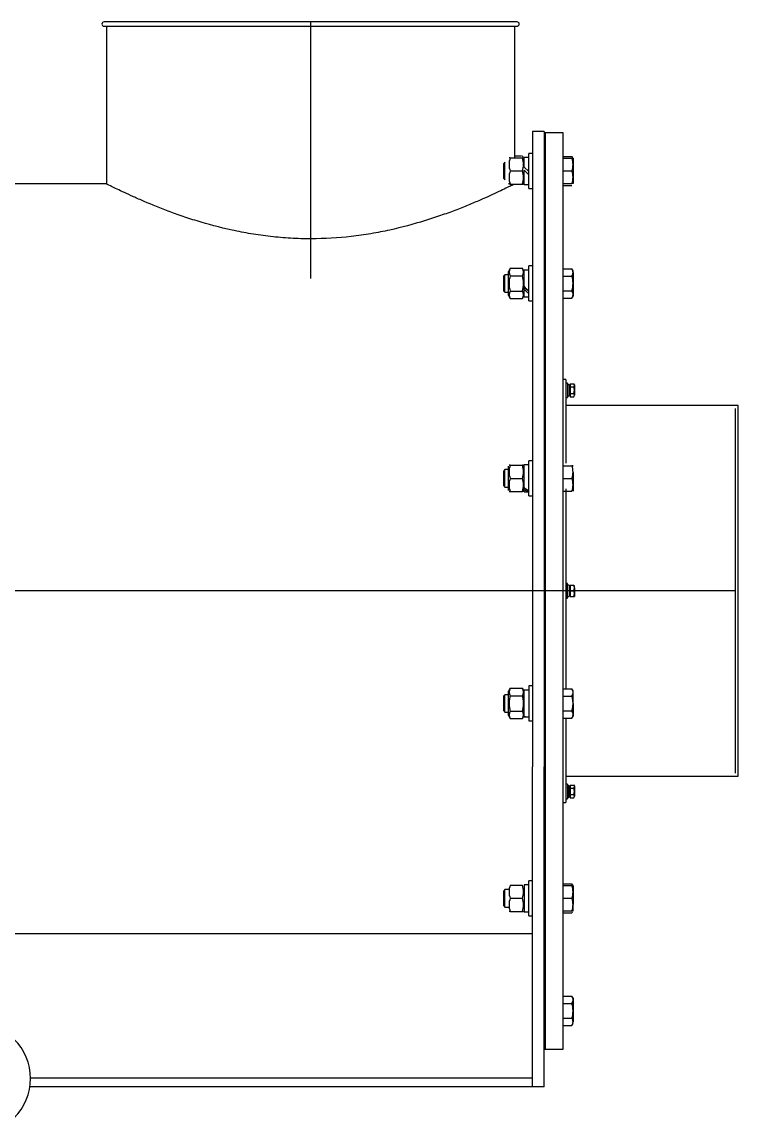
# Model space of a CAD drawing. Extents: x -681219 to -550379, y -242630 to -158199.
# Drawn here: x -623424 to -622788, y -172387 to -171413 of the extents above; entities that cross this region are included whole.
import ezdxf
from ezdxf.lldxf.tags import DXFTag

# ---------------------------------------------------------------- set-up
doc = ezdxf.new("R2010")
doc.units = 0
doc.header["$LTSCALE"] = 1000
doc.layers.get('0').update_dxf_attribs({"linetype": 'CONTINUOUS'})
for name, color, linetype in [('12_GB93', 7, 'CONTINUOUS'), ('12_GB97.1', 7, 'CONTINUOUS'), ('5_GB93', 7, 'CONTINUOUS'), ('5_GB97.1', 7, 'CONTINUOUS'), ('GB12459管帽DN50A', 7, 'CONTINUOUS'), ('M12_GB6170', 7, 'CONTINUOUS'), ('M12×40_GB5783', 7, 'CONTINUOUS'), ('M5×10_GB5782', 7, 'CONTINUOUS'), ('MUTZ01911302', 7, 'CONTINUOUS'), ('MUTZ1200_0106', 7, 'CONTINUOUS'), ('SPTZ011001702', 7, 'CONTINUOUS'), ('SPTZ011001712', 7, 'CONTINUOUS'), ('SPTZ011001881', 7, 'CONTINUOUS'), ('SPTZ011001891', 7, 'CONTINUOUS'), ('SPTZ011001901', 7, 'CONTINUOUS'), ('SPTZ011001911', 7, 'CONTINUOUS'), ('SPTZ45_010105', 7, 'CONTINUOUS'), ('SPTZ45_010106', 7, 'CONTINUOUS')]:
    doc.layers.add(name, color=color, linetype=linetype)
tags = doc.linetypes.add('CENTER2', pattern=[28.575, 19.05, -3.175, 3.175, -3.175]).pattern_tags.tags
tags[10:11] = [DXFTag(74, 4), DXFTag(75, 0), DXFTag(340, '0'), DXFTag(46, 0.0), DXFTag(50, 0.0), DXFTag(44, 0.0), DXFTag(45, 0.0)]
tags[8:9] = [DXFTag(74, 4), DXFTag(75, 0), DXFTag(340, '0'), DXFTag(46, 0.0), DXFTag(50, 0.0), DXFTag(44, 0.0), DXFTag(45, 0.0)]
tags[6:7] = [DXFTag(74, 4), DXFTag(75, 0), DXFTag(340, '0'), DXFTag(46, 0.0), DXFTag(50, 0.0), DXFTag(44, 0.0), DXFTag(45, 0.0)]
tags[4:5] = [DXFTag(74, 4), DXFTag(75, 0), DXFTag(340, '0'), DXFTag(46, 0.0), DXFTag(50, 0.0), DXFTag(44, 0.0), DXFTag(45, 0.0)]

msp = doc.modelspace()

# ---------------------------------------------------------------- linework, layer by layer
at = {"linetype": 'CENTER2', "ltscale": 5}
msp.add_line((-623167.7145, -171412.7864), (-623167.7145, -171640.8067), dxfattribs=at)
at = {"linetype": 'CENTER2', "ltscale": 20}
msp.add_line((-622790.5785, -171918.2264), (-627583.7736, -171918.2264), dxfattribs=at)
at = {"layer": '12_GB93', "color": 7, "linetype": 'Continuous'}
for p, q in [((-622977.9801, -171541.7489), (-622977.9801, -171533.2549)), ((-622973.9625, -171533.2549), (-622977.9801, -171533.2549)), ((-622977.9801, -171541.7489), (-622973.9625, -171545.7665)), ((-622977.9801, -171557.1013), (-622977.9801, -171544.5897)), ((-622973.9625, -171548.6073), (-622977.9801, -171544.5897)), ((-622977.9801, -171557.1013), (-622973.9625, -171557.1013)), ((-622977.9801, -171647.876), (-622977.9801, -171633.2129)), ((-622973.9625, -171633.2129), (-622977.9801, -171633.2129)), ((-622977.9801, -171650.5809), (-622977.9801, -171649.9969)), ((-622977.9801, -171657.0593), (-622977.9801, -171650.5809)), ((-622977.9801, -171657.0593), (-622973.9625, -171657.0593)), ((-622977.9801, -171826.4433), (-622977.9801, -171806.3452)), ((-622973.9625, -171806.3452), (-622977.9801, -171806.3452)), ((-622977.9801, -171828.2874), (-622977.9801, -171827.2759)), ((-622977.9801, -171830.1916), (-622977.9801, -171828.2874)), ((-622977.9801, -171830.1916), (-622973.9625, -171830.1916)), ((-622977.9801, -172029.6038), (-622977.9801, -172006.2612)), ((-622973.9625, -172006.2612), (-622977.9801, -172006.2612)), ((-622977.9801, -172030.0931), (-622977.9801, -172029.6038)), ((-622977.9801, -172030.1076), (-622977.9801, -172030.0931)), ((-622977.9801, -172030.1076), (-622977.3917, -172030.1076)), ((-622977.9801, -172179.3935), (-622977.9801, -172203.2399)), ((-622973.9625, -172179.3935), (-622977.9801, -172179.3935)), ((-622977.9801, -172203.2399), (-622973.9625, -172203.2399))]:
    msp.add_line(p, q, dxfattribs=at)
for centre, start, end in [((-622974.5508, -172018.1844), 253.285053, 272.8284743), ((-622977.3917, -172018.1844), 267.1715257, 276.8420175)]:
    msp.add_arc(centre, 11.9232, start, end, dxfattribs=at)
for centre, major_axis, ratio, start_param, end_param in [((-622974.5508, -171645.1361), (-11.5169, 11.5169), 0.26794919, 1.54086485, 1.8819619), ((-622977.3917, -171645.1361), (7.6362, -7.6362), 0.26794919, 4.89969581, 5.42286445), ((-622977.3917, -171645.1361), (11.5169, -11.5169), 0.26794919, -1.35836313, -1.01726608), ((-622974.5508, -171818.2684), (10.3258, -10.3258), 0.57735027, 4.9442569, 5.28535394), ((-622977.3917, -171818.2684), (10.3258, -10.3258), 0.57735027, 5.18662157, 5.52771862)]:
    msp.add_ellipse(centre, major_axis=major_axis, ratio=ratio, start_param=start_param, end_param=end_param, dxfattribs=at)
at = {"layer": '12_GB97.1', "color": 7, "linetype": 'Continuous'}
for p, q in [((-622973.9625, -171560.7301), (-622973.9625, -171529.6261)), ((-622970.7225, -171529.6261), (-622973.9625, -171529.6261)), ((-622973.9625, -171560.7301), (-622970.7225, -171560.7301)), ((-622973.9625, -171660.6881), (-622973.9625, -171629.5841)), ((-622970.7225, -171629.5841), (-622973.9625, -171629.5841)), ((-622973.9625, -171660.6881), (-622970.7225, -171660.6881)), ((-622973.9625, -171833.8204), (-622973.9625, -171802.7164)), ((-622970.7225, -171802.7164), (-622973.9625, -171802.7164)), ((-622973.9625, -171833.8204), (-622970.7225, -171833.8204)), ((-622973.9625, -172002.6324), (-622973.9625, -172033.7364)), ((-622970.7225, -172002.6324), (-622973.9625, -172002.6324)), ((-622973.9625, -172033.7364), (-622970.7225, -172033.7364)), ((-622973.9625, -172206.8687), (-622973.9625, -172175.7647)), ((-622970.7225, -172175.7647), (-622973.9625, -172175.7647)), ((-622973.9625, -172206.8687), (-622970.7225, -172206.8687))]:
    msp.add_line(p, q, dxfattribs=at)
at = {"layer": '5_GB93', "color": 7, "linetype": 'Continuous'}
for p, q in [((-622937.9337, -171735.0368), (-622939.6185, -171735.0368)), ((-622937.9337, -171735.0368), (-622937.9337, -171745.016)), ((-622939.6185, -171745.016), (-622937.9337, -171745.016)), ((-622937.9337, -171913.2368), (-622939.6185, -171913.2368)), ((-622937.9337, -171913.2368), (-622937.9337, -171923.216)), ((-622939.6185, -171923.216), (-622937.9337, -171923.216)), ((-622937.9337, -172091.4368), (-622939.6185, -172091.4368)), ((-622937.9337, -172094.0262), (-622937.9337, -172091.4368)), ((-622937.9337, -172094.0262), (-622937.9337, -172094.9103)), ((-622937.9337, -172101.416), (-622937.9337, -172095.1487)), ((-622939.6185, -172101.416), (-622937.9337, -172101.416))]:
    msp.add_line(p, q, dxfattribs=at)
for centre, major_axis, start_param, end_param in [((-622938.1804, -172096.4264), (-4.8012, 4.8012), -1.34460776, -1.00277813), ((-622939.3717, -172096.4264), (4.8012, -4.8012), 1.55409462, 1.89592425), ((-622938.1804, -172096.4264), (-3.18, 3.18), 4.91331864, 5.43824639)]:
    msp.add_ellipse(centre, major_axis=major_axis, ratio=0.28285939, start_param=start_param, end_param=end_param, dxfattribs=at)
at = {"layer": '5_GB97.1', "color": 7, "linetype": 'Continuous'}
for p, q in [((-622939.6185, -171733.5464), (-622940.9145, -171733.5464)), ((-622939.6185, -171733.5464), (-622939.6185, -171746.5064)), ((-622940.9145, -171746.5064), (-622939.6185, -171746.5064)), ((-622939.6185, -171911.7464), (-622940.9145, -171911.7464)), ((-622939.6185, -171924.7064), (-622939.6185, -171911.7464)), ((-622940.9145, -171924.7064), (-622939.6185, -171924.7064)), ((-622939.6185, -172089.9464), (-622940.9145, -172089.9464)), ((-622939.6185, -172089.9464), (-622939.6185, -172102.9064)), ((-622940.9145, -172102.9064), (-622939.6185, -172102.9064))]:
    msp.add_line(p, q, dxfattribs=at)
at = {"layer": 'GB12459管帽DN50A', "color": 7, "linetype": 'Continuous'}
msp.add_arc((-623465.7945, -172351.4628), 49.248, 314.5922339, 45.4077661, dxfattribs=at)
at = {"layer": 'M12_GB6170', "color": 7, "linetype": 'Continuous'}
for p, q in [((-622990.4112, -171533.5141), (-622991.4531, -171533.5141)), ((-622990.4112, -171533.5141), (-622979.5457, -171533.5141)), ((-622986.2756, -171531.7096), (-622980.4227, -171531.7096)), ((-622978.5039, -171533.5141), (-622979.5457, -171531.7097)), ((-622979.5457, -171533.5141), (-622978.5039, -171533.5141)), ((-622977.9801, -171534.4213), (-622978.5039, -171533.5141)), ((-622990.411, -171545.1781), (-622979.5459, -171545.1781)), ((-622991.9769, -171555.9349), (-622991.4531, -171556.8421)), ((-622990.4112, -171556.8421), (-622991.4531, -171556.8421)), ((-622990.4112, -171556.8421), (-622979.5457, -171556.8421)), ((-622979.5457, -171556.8421), (-622978.5039, -171556.8421)), ((-622978.5039, -171556.8421), (-622977.9801, -171555.9349)), ((-622990.4113, -171631.6677), (-622991.9769, -171634.3793)), ((-622990.4112, -171631.6676), (-622979.5457, -171631.6676)), ((-622977.9801, -171634.3793), (-622979.5457, -171631.6677)), ((-622991.9769, -171655.8929), (-622991.9769, -171634.3793)), ((-622990.4112, -171638.402), (-622979.5457, -171638.402)), ((-622990.411, -171651.8705), (-622979.5459, -171651.8705)), ((-622977.9801, -171649.9969), (-622977.9801, -171647.876)), ((-622991.9769, -171655.8929), (-622990.4113, -171658.6045)), ((-622990.4112, -171658.6046), (-622979.5457, -171658.6046)), ((-622979.5457, -171658.6045), (-622977.9801, -171655.8929)), ((-622991.9769, -171829.0252), (-622991.9769, -171807.5116)), ((-622990.4112, -171806.6042), (-622979.5457, -171806.6042)), ((-622990.411, -171806.6041), (-622979.5459, -171806.6041)), ((-622977.9801, -171827.2759), (-622977.9801, -171807.5116)), ((-622990.4112, -171818.2686), (-622979.5457, -171818.2686)), ((-622990.411, -171829.9328), (-622979.5459, -171829.9328)), ((-622990.411, -172004.7156), (-622991.9769, -172007.4276)), ((-622991.9769, -172028.9412), (-622991.9769, -172007.4276)), ((-622990.4112, -172011.45), (-622979.5457, -172011.45)), ((-622990.411, -172004.7156), (-622979.5459, -172004.7156)), ((-622977.9801, -172007.4276), (-622979.5459, -172004.7156)), ((-622991.9769, -172028.9412), (-622990.411, -172031.6532)), ((-622990.4112, -172024.9188), (-622979.5457, -172024.9188)), ((-622990.411, -172031.6532), (-622979.5459, -172031.6532)), ((-622979.5459, -172031.6532), (-622977.9801, -172028.9412)), ((-622990.411, -172179.6523), (-622979.5459, -172179.6523)), ((-622990.4112, -172191.3165), (-622979.5457, -172191.3165)), ((-622990.4112, -172202.9809), (-622979.5457, -172202.9809)), ((-622990.411, -172202.981), (-622979.5459, -172202.981))]:
    msp.add_line(p, q, dxfattribs=at)
for centre, radius, start, end in [((-622974.4612, -171539.3459), 16.9827, 159.9161491, 200.0855317), ((-622974.4613, -171539.3459), 16.9826, 159.9160889, 176.7821399), ((-622995.4957, -171539.3459), 16.9826, 339.9144081, 20.0839111), ((-622995.4957, -171539.3459), 16.9827, 6.5407217, 20.0838509), ((-622974.4613, -171551.0103), 16.9826, 159.9144081, 200.0839111), ((-622974.4612, -171551.0103), 16.9827, 186.5394897, 200.0838509), ((-622995.4957, -171551.0103), 16.9827, 339.9161491, 20.0855317), ((-622995.4957, -171551.0103), 16.9826, 339.9160889, 356.7830839), ((-622985.4114, -171635.0348), 6.0279, 146.0409548, 213.9590452), ((-622984.5455, -171635.0348), 6.0279, 326.0409548, 33.9590452), ((-622968.9857, -171645.136), 22.4588, 162.5521485, 197.4493071), ((-623000.9711, -171645.136), 22.4587, 342.550644, 17.4479004), ((-622985.4118, -171655.2377), 6.0275, 146.0384122, 213.9586765), ((-622984.5452, -171655.2377), 6.0275, 326.041472, 33.9614392), ((-622990.9297, -171834.7435), 28.1443, 88.9440973, 91.0652927), ((-622974.4609, -171812.4364), 16.9832, 159.9152961, 200.0847039), ((-622974.4608, -171812.4364), 16.9832, 159.9147556, 173.3702116), ((-622995.4961, -171812.4364), 16.9831, 6.6616831, 20.0853046), ((-622995.4961, -171812.4364), 16.9832, 339.9152961, 20.0847039), ((-622974.4608, -171824.1004), 16.9832, 159.9164363, 200.0852444), ((-622974.4609, -171824.1004), 16.9832, 186.6587498, 200.0847039), ((-622995.4961, -171824.1004), 16.9831, 339.9146954, 20.0836239), ((-622995.4961, -171824.1004), 16.9832, 339.9152961, 353.3412502), ((-622990.9297, -171801.7933), 28.1443, 268.9347073, 271.0559027), ((-622979.0226, -171858.6656), 28.7376, 88.9660165, 91.0434095), ((-622985.4113, -172008.0829), 6.028, 146.0398026, 213.9572863), ((-622984.5457, -172008.0829), 6.028, 326.0428623, 33.9600488), ((-622985.4113, -172028.2859), 6.028, 146.0428623, 213.9600488), ((-622984.5457, -172028.2859), 6.028, 326.0398026, 33.9572863), ((-622974.4608, -172185.4847), 16.9831, 159.9146954, 200.0836239), ((-622995.4962, -172185.4847), 16.9832, 339.9164363, 20.0852444), ((-622974.4609, -172197.1487), 16.9832, 159.9152961, 200.0847039), ((-622995.4961, -172197.1487), 16.9832, 339.9152961, 20.0847039), ((-622990.9344, -172231.7139), 28.7376, 88.9565905, 91.0339835), ((-622979.0273, -172174.8416), 28.1443, 268.9440973, 271.0652927)]:
    msp.add_arc(centre, radius, start, end, dxfattribs=at)
for points, knots in [([(-622979.5457, -171806.6042), (-622979.2283, -171806.6042), (-622978.9667, -171806.6042), (-622978.6043, -171806.6042), (-622978.5047, -171806.6042), (-622978.5037, -171806.6041), (-622978.528, -171806.6041), (-622978.623, -171806.6041), (-622978.6935, -171806.6041), (-622978.9658, -171806.6041), (-622979.2281, -171806.6041), (-622979.5459, -171806.6041)], [0, 0, 0, 0, 0.25, 0.25, 0.5, 0.5, 0.625, 0.625, 0.75, 0.75, 1, 1, 1, 1]), ([(-622990.4112, -172011.45), (-622990.7255, -172012.5385), (-622990.9872, -172013.6415), (-622991.2611, -172015.3284), (-622991.3327, -172015.8974), (-622991.4288, -172017.0426), (-622991.453, -172017.6134), (-622991.4532, -172019.3206), (-622991.3555, -172020.4515), (-622990.9927, -172022.7013), (-622990.7274, -172023.8234), (-622990.4112, -172024.9188)], [0, 0, 0, 0, 0.25, 0.25, 0.375, 0.375, 0.5, 0.5, 0.75, 0.75, 1, 1, 1, 1]), ([(-622979.5457, -172024.9188), (-622979.2295, -172023.8234), (-622978.9642, -172022.7013), (-622978.6015, -172020.4515), (-622978.5038, -172019.3206), (-622978.5039, -172017.6134), (-622978.5281, -172017.0426), (-622978.6243, -172015.8974), (-622978.6958, -172015.3284), (-622978.9697, -172013.6415), (-622979.2315, -172012.5385), (-622979.5457, -172011.45)], [0, 0, 0, 0, 0.25, 0.25, 0.5, 0.5, 0.625, 0.625, 0.75, 0.75, 1, 1, 1, 1])]:
    msp.add_open_spline(points, degree=3, knots=knots, dxfattribs=at)
at = {"layer": 'M12×40_GB5783', "color": 7, "linetype": 'Continuous'}
for p, q in [((-622943.5065, -171532.199), (-622935.5681, -171532.199)), ((-622943.5065, -171533.9379), (-622935.5681, -171533.9379)), ((-622935.5681, -171533.9379), (-622934.5641, -171533.9379)), ((-622934.5641, -171533.9379), (-622934.5641, -171556.4183)), ((-622995.0354, -171537.4021), (-622996.1241, -171538.4908)), ((-622996.1241, -171551.8655), (-622996.1241, -171538.4908)), ((-622995.0354, -171552.9541), (-622995.0354, -171537.4021)), ((-622996.1241, -171551.8655), (-622995.0354, -171552.9541)), ((-622943.5065, -171545.1781), (-622935.5683, -171545.1781)), ((-622943.5065, -171556.4183), (-622935.5681, -171556.4183)), ((-622943.5065, -171558.1573), (-622935.5681, -171558.1573)), ((-622934.5641, -171556.4183), (-622935.5681, -171556.4183)), ((-622943.5065, -171632.1569), (-622935.5681, -171632.1569)), ((-622934.5641, -171633.8959), (-622935.568, -171632.157)), ((-622995.0354, -171637.3601), (-622996.1241, -171638.4487)), ((-622996.1241, -171651.8235), (-622996.1241, -171638.4487)), ((-622995.0354, -171652.9121), (-622995.0354, -171637.3601)), ((-622991.9769, -171637.3601), (-622995.0354, -171637.3601)), ((-622943.5065, -171638.6467), (-622935.5681, -171638.6467)), ((-622934.5641, -171635.4018), (-622934.5641, -171633.8959)), ((-622934.5641, -171635.4018), (-622934.5641, -171656.3763)), ((-622996.1241, -171651.8235), (-622995.0354, -171652.9121)), ((-622943.5065, -171651.6258), (-622935.5683, -171651.6258)), ((-622995.0354, -171652.9121), (-622991.9769, -171652.9121)), ((-622943.5065, -171658.1153), (-622935.5681, -171658.1153)), ((-622935.568, -171658.1152), (-622934.5641, -171656.3763)), ((-622943.5065, -171807.0279), (-622935.5683, -171807.0279)), ((-622943.5065, -171807.028), (-622935.5681, -171807.028)), ((-622995.0354, -171810.4924), (-622996.1241, -171811.581)), ((-622996.1241, -171824.9558), (-622996.1241, -171811.581)), ((-622995.0354, -171826.0444), (-622995.0354, -171810.4924)), ((-622991.9769, -171810.4924), (-622995.0354, -171810.4924)), ((-622934.5641, -171812.6483), (-622934.5641, -171829.5086)), ((-622996.1241, -171824.9558), (-622995.0354, -171826.0444)), ((-622995.0354, -171826.0444), (-622991.9769, -171826.0444)), ((-622943.5065, -171818.2686), (-622935.5681, -171818.2686)), ((-622943.5065, -171829.5089), (-622935.5683, -171829.5089)), ((-622995.0354, -172010.4084), (-622996.1241, -172011.497)), ((-622996.1241, -172024.8717), (-622996.1241, -172011.497)), ((-622995.0354, -172025.9604), (-622995.0354, -172010.4084)), ((-622991.9769, -172010.4084), (-622995.0354, -172010.4084)), ((-622943.5065, -172005.2049), (-622935.5683, -172005.2049)), ((-622943.5065, -172011.6947), (-622935.5681, -172011.6947)), ((-622934.5641, -172006.9442), (-622935.5683, -172005.2049)), ((-622934.5641, -172018.1844), (-622934.5641, -172006.9442)), ((-622934.5641, -172018.1844), (-622934.5641, -172029.4246)), ((-622996.1241, -172024.8717), (-622995.0354, -172025.9604)), ((-622995.0354, -172025.9604), (-622991.9769, -172025.9604)), ((-622943.5065, -172024.6741), (-622935.5681, -172024.6741)), ((-622943.5065, -172031.1638), (-622935.5683, -172031.1638)), ((-622935.5683, -172031.1638), (-622934.5641, -172029.4246)), ((-622995.0354, -172183.5407), (-622996.1241, -172184.6293)), ((-622996.1241, -172198.004), (-622996.1241, -172184.6293)), ((-622995.0354, -172199.0927), (-622995.0354, -172183.5407)), ((-622991.056, -172183.5407), (-622995.0354, -172183.5407)), ((-622977.9801, -172183.5407), (-622978.8022, -172183.5407)), ((-622943.5065, -172178.3375), (-622935.5681, -172178.3375)), ((-622943.5065, -172180.0762), (-622935.5683, -172180.0762)), ((-622934.5641, -172180.0765), (-622935.568, -172178.3376)), ((-622934.5641, -172180.0765), (-622934.5641, -172196.9368)), ((-622943.5065, -172191.3165), (-622935.5681, -172191.3165)), ((-622934.5641, -172202.5569), (-622934.5641, -172196.9368)), ((-622996.1241, -172198.004), (-622995.0354, -172199.0927)), ((-622995.0354, -172199.0927), (-622991.0653, -172199.0927)), ((-622978.8917, -172199.0927), (-622977.9801, -172199.0927)), ((-622943.5065, -172202.557), (-622935.5681, -172202.557)), ((-622943.5065, -172202.5572), (-622935.5683, -172202.5572)), ((-622943.5065, -172204.2958), (-622935.5681, -172204.2958)), ((-622943.5065, -172278.2955), (-622935.5681, -172278.2955)), ((-622943.5065, -172284.785), (-622935.5683, -172284.785)), ((-622934.5641, -172280.0345), (-622935.568, -172278.2956)), ((-622934.5641, -172280.0345), (-622934.5641, -172301.009)), ((-622943.5065, -172297.7641), (-622935.5681, -172297.7641)), ((-622943.5065, -172304.2538), (-622935.5681, -172304.2538)), ((-622935.568, -172304.2537), (-622934.5641, -172302.5149))]:
    msp.add_line(p, q, dxfattribs=at)
for centre, radius, start, end in [((-622950.9385, -171539.5578), 16.3656, 339.9144082, 20.0839111), ((-622940.3859, -171535.4436), 5.8085, 15.218704, 33.9586765), ((-622950.9385, -171550.7984), 16.3656, 339.9161491, 20.0855316), ((-622941.0471, -171635.63), 6.487, 2.0159175, 32.3701011), ((-622956.215, -171645.136), 21.6427, 342.550644, 17.4479004), ((-622941.04, -171635.1758), 6.4799, 327.612763, 358.0012183), ((-622940.3859, -171654.8707), 5.8085, 326.0414721, 33.9614392), ((-622952.1662, -171812.893), 17.6038, 0.7963673, 19.4608766), ((-622952.153, -171812.406), 17.5906, 340.532077, 359.2106791), ((-622950.939, -171823.8885), 16.366, 339.9146954, 20.0836239), ((-622940.3864, -172008.4499), 5.809, 326.0428623, 33.9600488), ((-622940.3864, -172027.9188), 5.809, 326.0398026, 33.9572862), ((-622935.0685, -172207.1932), 27.1216, 88.9347069, 91.0559031), ((-622950.939, -172185.6966), 16.3661, 339.9164363, 20.0852444), ((-622952.1662, -172197.1815), 17.6038, 0.7963673, 19.4608766), ((-622952.153, -172196.6945), 17.5906, 340.532077, 359.2106791), ((-622935.0685, -172175.4402), 27.1216, 268.9440969, 271.0652931), ((-622940.3859, -172201.0512), 5.8085, 326.0414721, 336.0028785), ((-622940.3859, -172281.5401), 5.8085, 326.0384122, 33.9586765), ((-622956.2151, -172291.2748), 21.6428, 342.5521485, 17.4493071), ((-622941.0471, -172301.2372), 6.487, 2.0159175, 32.3701011), ((-622941.04, -172300.783), 6.4799, 327.612763, 358.0012183)]:
    msp.add_arc(centre, radius, start, end, dxfattribs=at)
for points, knots in [([(-622935.5681, -171807.028), (-622935.2622, -171807.028), (-622935.0101, -171807.028), (-622934.6609, -171807.028), (-622934.5649, -171807.028), (-622934.5639, -171807.028), (-622934.5874, -171807.028), (-622934.6789, -171807.0279), (-622934.7468, -171807.0279), (-622935.0092, -171807.0279), (-622935.262, -171807.0279), (-622935.5683, -171807.0279)], [0, 0, 0, 0, 0.25, 0.25, 0.5, 0.5, 0.625, 0.625, 0.75, 0.75, 1, 1, 1, 1]), ([(-622934.5641, -172018.1844), (-622934.5641, -172017.0871), (-622934.661, -172015.9748), (-622935.0129, -172013.8071), (-622935.2652, -172012.744), (-622935.5681, -172011.6947)], [0, 0, 0, 0, 0.5, 0.5, 1, 1, 1, 1]), ([(-622935.5681, -172024.6741), (-622935.2634, -172023.6186), (-622935.0078, -172022.5376), (-622934.6583, -172020.3706), (-622934.5641, -172019.281), (-622934.5641, -172018.1844)], [0, 0, 0, 0, 0.5, 0.5, 1, 1, 1, 1])]:
    msp.add_open_spline(points, degree=3, knots=knots, dxfattribs=at)
at = {"layer": 'M5×10_GB5782', "color": 7, "linetype": 'Continuous'}
for p, q in [((-622937.2857, -171735.5552), (-622937.9337, -171735.5552)), ((-622937.2857, -171734.3328), (-622933.8383, -171734.3328)), ((-622937.2857, -171734.3328), (-622937.2857, -171737.0428)), ((-622937.2857, -171737.0428), (-622933.8384, -171737.0428)), ((-622937.2857, -171737.0428), (-622937.2857, -171742.7364)), ((-622933.3977, -171735.0937), (-622933.893, -171734.2358)), ((-622933.3977, -171735.0937), (-622933.3977, -171744.2282)), ((-622937.9337, -171744.4976), (-622937.2857, -171744.4976)), ((-622937.2857, -171742.7364), (-622933.8383, -171742.7364)), ((-622937.2857, -171742.7364), (-622937.2857, -171745.72)), ((-622937.2857, -171745.72), (-622933.8383, -171745.72)), ((-622937.2857, -171913.7552), (-622937.9337, -171913.7552)), ((-622937.2857, -171913.2166), (-622933.8383, -171913.2166)), ((-622937.2857, -171913.2166), (-622937.2857, -171918.0686)), ((-622933.3977, -171915.6426), (-622933.3977, -171913.2937)), ((-622937.9337, -171922.6976), (-622937.2857, -171922.6976)), ((-622937.2857, -171918.0686), (-622933.8383, -171918.0686)), ((-622937.2857, -171918.0686), (-622937.2857, -171923.0784)), ((-622937.2857, -171923.0784), (-622933.8384, -171923.0784)), ((-622937.2857, -171923.0784), (-622937.2857, -171923.2362)), ((-622937.2857, -171923.2362), (-622933.8383, -171923.2362)), ((-622933.3977, -171915.6426), (-622933.3977, -171923.1591)), ((-622937.2857, -172091.9552), (-622937.9337, -172091.9552)), ((-622937.9337, -172094.0843), (-622937.9337, -172095.1487)), ((-622937.2857, -172090.7328), (-622933.8383, -172090.7328)), ((-622937.2857, -172090.7328), (-622937.2857, -172093.4428)), ((-622937.2857, -172093.4428), (-622933.8384, -172093.4428)), ((-622937.2857, -172093.4428), (-622937.2857, -172099.1364)), ((-622937.2857, -172099.1364), (-622933.8383, -172099.1364)), ((-622937.2857, -172099.1364), (-622937.2857, -172102.12)), ((-622933.3977, -172091.4937), (-622933.893, -172090.6358)), ((-622933.3977, -172091.4937), (-622933.3977, -172100.6282)), ((-622937.9337, -172100.8976), (-622937.2857, -172100.8976)), ((-622937.2857, -172102.12), (-622933.8383, -172102.12))]:
    msp.add_line(p, q, dxfattribs=at)
for centre, radius, start, end in [((-622935.7294, -171735.6878), 2.3264, 324.3750251, 35.6219156), ((-622942.8812, -171739.8897), 9.4804, 342.5260317, 17.4754244), ((-622935.7294, -171744.365), 2.3264, 324.3780844, 35.6249749), ((-622936.4773, -171744.3268), 3.0812, 1.8343203, 31.0750902), ((-622936.4806, -171744.1286), 3.0845, 328.9407158, 358.1498738), ((-622940.8843, -171915.7493), 7.4874, 0.8165602, 19.770968), ((-622940.7933, -171920.5734), 7.3923, 340.192437, 19.8059081), ((-622940.8787, -171915.5369), 7.4818, 340.2218122, 359.1906596), ((-622935.7294, -172092.0878), 2.3264, 324.3750251, 35.6219156), ((-622942.8812, -172096.2897), 9.4804, 342.5260317, 17.4754244), ((-622936.4806, -172100.7278), 3.0845, 1.8501262, 31.0592842), ((-622936.4773, -172100.5296), 3.0812, 328.9249098, 358.1656797)]:
    msp.add_arc(centre, radius, start, end, dxfattribs=at)
msp.add_open_spline([(-622933.8383, -171923.2362), (-622933.5698, -171923.2104), (-622933.3983, -171923.1843), (-622933.3974, -171923.144), (-622933.4395, -171923.1306), (-622933.593, -171923.1043), (-622933.7039, -171923.0913), (-622933.8384, -171923.0784)], degree=3, knots=[0, 0, 0, 0, 0.5, 0.5, 0.75, 0.75, 1, 1, 1, 1], dxfattribs=at)
at = {"layer": 'MUTZ01911302', "color": 7, "linetype": 'Continuous'}
for p, q in [((-622959.0585, -171511.2824), (-622960.3545, -171511.2824)), ((-622959.0585, -172325.1704), (-622959.0585, -171511.2824)), ((-622960.3545, -172325.1704), (-622959.0585, -172325.1704))]:
    msp.add_line(p, q, dxfattribs=at)
at = {"layer": 'MUTZ1200_0106', "color": 7, "linetype": 'Continuous'}
for p, q in [((-622970.7225, -171509.9864), (-622970.7225, -172074.6305)), ((-622960.3545, -171509.9864), (-622970.7225, -171509.9864)), ((-622960.3545, -171509.9864), (-622960.3545, -172074.6305)), ((-622970.7225, -172358.8664), (-622970.7225, -172074.6305)), ((-622960.3545, -172358.8664), (-622960.3545, -172074.6305)), ((-622960.3545, -172358.8664), (-622970.7225, -172358.8664))]:
    msp.add_line(p, q, dxfattribs=at)
at = {"layer": 'SPTZ011001702', "color": 7, "linetype": 'Continuous'}
for p, q in [((-623349.1545, -171556.6424), (-623502.3995, -171556.6424)), ((-622977.9801, -171556.6424), (-622978.3886, -171556.6424))]:
    msp.add_line(p, q, dxfattribs=at)
msp.add_open_spline([(-622987.2904, -171557.1519), (-622987.8883, -171557.4506), (-622988.7474, -171557.8782), (-622991.045, -171559.014), (-622992.519, -171559.7385), (-622996.0571, -171561.4542), (-622998.1101, -171562.4399), (-623005.0012, -171565.6903), (-623010.5939, -171568.2632), (-623020.4672, -171572.5452), (-623024.0086, -171574.0428), (-623031.4497, -171577.0826), (-623035.3657, -171578.6322), (-623043.5881, -171581.7514), (-623047.8944, -171583.3212), (-623056.911, -171586.4403), (-623061.648, -171587.9975), (-623076.2664, -171592.4975), (-623086.5466, -171595.2734), (-623102.8232, -171598.8436), (-623108.3926, -171599.9345), (-623119.8427, -171601.8684), (-623125.7101, -171602.7064), (-623143.319, -171604.7273), (-623155.2175, -171605.4435), (-623173.3138, -171605.4685), (-623179.4303, -171605.2991), (-623191.4946, -171604.6156), (-623197.4428, -171604.1049), (-623209.1798, -171602.7777), (-623214.9685, -171601.9611), (-623226.3911, -171600.0539), (-623232.0544, -171598.9563), (-623248.5306, -171595.366), (-623258.8634, -171592.5814), (-623273.4802, -171588.094), (-623278.2255, -171586.5381), (-623287.2932, -171583.4078), (-623291.6159, -171581.8345), (-623303.9778, -171577.1516), (-623311.4182, -171574.0787), (-623321.3531, -171569.7749), (-623324.4257, -171568.4055), (-623330.0367, -171565.8562), (-623332.5864, -171564.6713), (-623337.1733, -171562.5092), (-623339.2106, -171561.5318), (-623342.7548, -171559.8143), (-623344.269, -171559.0706), (-623347.9005, -171557.2762), (-623349.1199, -171556.6597), (-623349.1542, -171556.6425), (-623349.1545, -171556.6424), (-623349.1545, -171556.6424)], degree=3, knots=[0.016559382, 0.016559382, 0.016559382, 0.016559382, 0.03125, 0.03125, 0.046875, 0.046875, 0.0625, 0.0625, 0.09375, 0.09375, 0.109375, 0.109375, 0.125, 0.125, 0.140625, 0.140625, 0.15625, 0.15625, 0.1875, 0.1875, 0.203125, 0.203125, 0.21875, 0.21875, 0.25, 0.25, 0.265625, 0.265625, 0.28125, 0.28125, 0.296875, 0.296875, 0.3125, 0.3125, 0.34375, 0.34375, 0.359375, 0.359375, 0.375, 0.375, 0.40625, 0.40625, 0.421875, 0.421875, 0.4375, 0.4375, 0.453125, 0.453125, 0.46875, 0.46875, 0.5, 0.5, 0.500439456, 0.500439456, 0.500439456, 0.500439456], dxfattribs=at)
at = {"layer": 'SPTZ011001712', "color": 7, "linetype": 'Continuous'}
for p, q in [((-622970.7225, -172222.7864), (-623498.1945, -172222.7864)), ((-622970.7225, -172351.0904), (-623416.5479, -172351.0904)), ((-622970.7225, -172358.8664), (-623417.1062, -172358.8664))]:
    msp.add_line(p, q, dxfattribs=at)
at = {"layer": 'SPTZ011001881', "color": 7, "linetype": 'Continuous'}
for p, q in [((-622787.9865, -171753.6344), (-622940.9145, -171753.6344)), ((-622787.9865, -172082.8172), (-622787.9865, -171753.6344)), ((-622940.9145, -172082.8172), (-622787.9865, -172082.8172))]:
    msp.add_line(p, q, dxfattribs=at)
at = {"layer": 'SPTZ011001891', "color": 7, "linetype": 'Continuous'}
for p, q in [((-622940.9145, -171730.3064), (-622943.5065, -171730.3064)), ((-622940.9145, -171730.3064), (-622940.9145, -171804.8264)), ((-622940.9145, -171827.5064), (-622940.9145, -172005.2049)), ((-622940.9145, -172031.6264), (-622940.9145, -172106.1464)), ((-622943.5065, -172106.1464), (-622940.9145, -172106.1464))]:
    msp.add_line(p, q, dxfattribs=at)
at = {"layer": 'SPTZ011001901', "color": 7, "linetype": 'Continuous'}
msp.add_line((-622790.5785, -171756.2264), (-622790.5785, -172080.2264), dxfattribs=at)
at = {"layer": 'SPTZ011001911', "color": 7, "linetype": 'Continuous'}
for p, q in [((-622959.0585, -172325.1704), (-622959.0585, -171511.2824)), ((-622943.5065, -171511.2824), (-622959.0585, -171511.2824)), ((-622943.5065, -172325.1704), (-622943.5065, -171511.2824)), ((-622959.0585, -172325.1704), (-622943.5065, -172325.1704))]:
    msp.add_line(p, q, dxfattribs=at)
at = {"layer": 'SPTZ45_010105', "color": 7, "linetype": 'Continuous'}
for p, q in [((-623349.1545, -171416.6744), (-623349.1545, -171556.6424)), ((-622986.2756, -171533.5141), (-622986.2756, -171416.6744))]:
    msp.add_line(p, q, dxfattribs=at)
at = {"layer": 'SPTZ45_010106', "color": 7, "linetype": 'Continuous'}
for p, q in [((-622984.3305, -171412.7864), (-623351.0985, -171412.7864)), ((-623351.0985, -171416.6744), (-622984.3305, -171416.6744))]:
    msp.add_line(p, q, dxfattribs=at)
for centre, start, end in [((-623351.0985, -171414.7304), 90, 270), ((-622984.3305, -171414.7304), 270, 90)]:
    msp.add_arc(centre, 1.944, start, end, dxfattribs=at)

doc.saveas('drawing.dxf')
